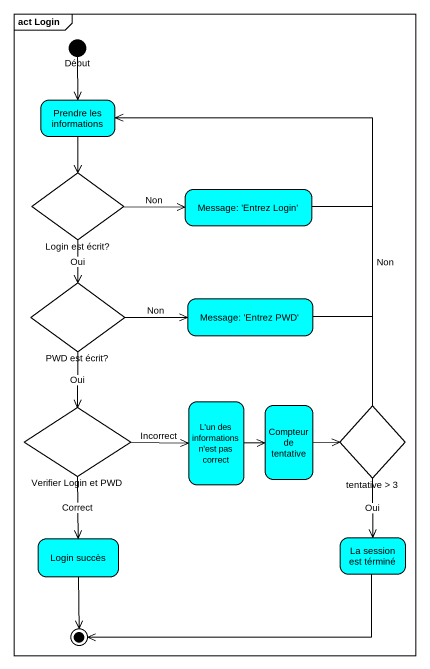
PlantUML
@startuml
mainframe act Login
hide empty description
state Début <<start>>
state "Prendre les informations" as Prendre_les_informations #00FFFF
state "Login est écrit?" as Login_est_écrit <<choice>> #FFFF00
state "Message: 'Entrez Login'" as Message_Entrez_Login #00FFFF
state "PWD est écrit?" as PWD_est_écrit <<choice>> #FFFF00
state "Message: 'Entrez PWD'" as Message_Entrez_PWD #00FFFF
state "Verifier Login et PWD" as Verifier_Login_et_PWD <<choice>> #FFFF00
state "L'un des informations n'est pas correct" as L_un_des_informations_n_est #00FFFF
state "Compteur de tentative" as Compteur_de_tentative #00FFFF
state "tentative > 3" as tentative_3 <<choice>> #FFFF00
state "Login succès" as Login_succès #00FFFF
state "La session est términé" as La_session_est_términé #00FFFF
Début --> Prendre_les_informations
Prendre_les_informations --> Login_est_écrit
Login_est_écrit -right-> Message_Entrez_Login : Non
Login_est_écrit --> PWD_est_écrit : Oui
Message_Entrez_Login -left-> Prendre_les_informations
PWD_est_écrit -right-> Message_Entrez_PWD : Non
PWD_est_écrit --> Verifier_Login_et_PWD : Oui
Message_Entrez_PWD -up-> Prendre_les_informations
Verifier_Login_et_PWD -right-> L_un_des_informations_n_est : Incorrect
Verifier_Login_et_PWD --> Login_succès : Correct
L_un_des_informations_n_est -right-> Compteur_de_tentative
Compteur_de_tentative -right-> tentative_3
tentative_3 -up-> Prendre_les_informations : Non
tentative_3 --> La_session_est_términé : Oui
Login_succès --> [*]
La_session_est_términé -left-> [*]
@enduml
